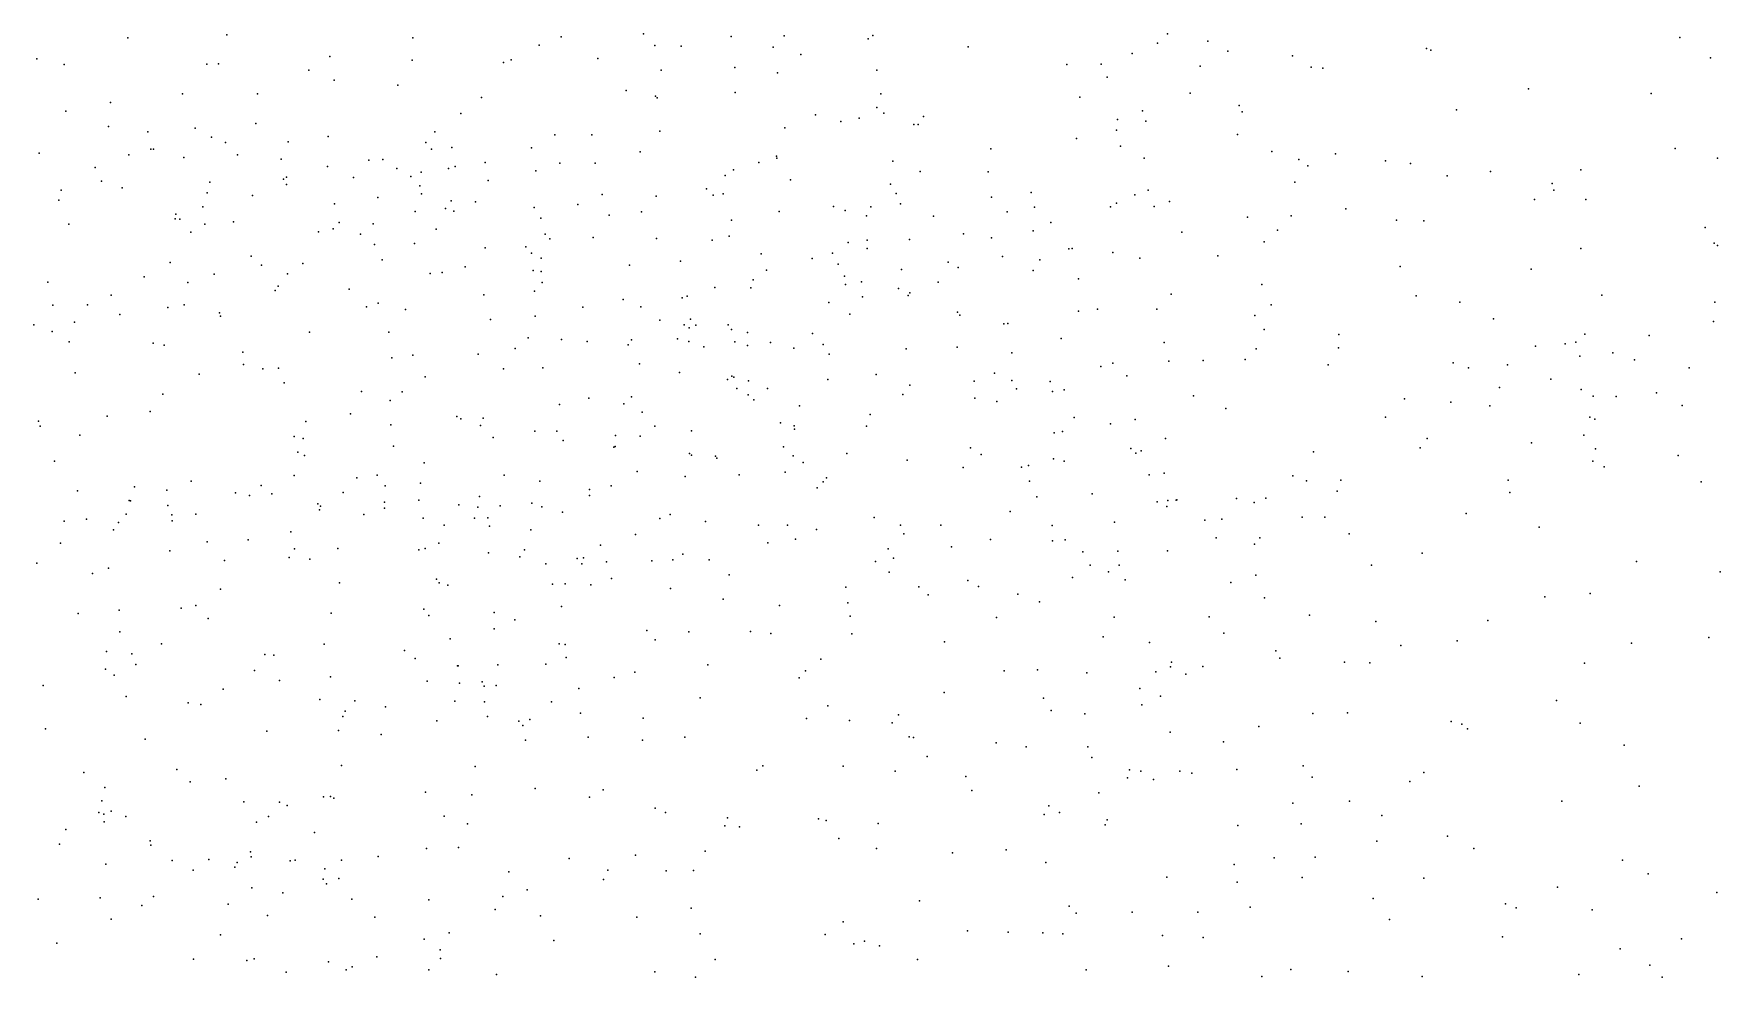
# Model space of a CAD drawing. Header units: metres. Extents: x -23.9 to 23.9, y -28.5 to 28.5.
# Drawn here: x -8.969 to -7.476, y 7.564 to 8.4 of the extents above; entities that cross this region are included whole.
import ezdxf

# ---------------------------------------------------------------- set-up
doc = ezdxf.new("R2010")
doc.units = ezdxf.units.M

msp = doc.modelspace()

# ---------------------------------------------------------------- linework, layer by layer
for p in [(-8.8854, 8.3963, 18.7267), (-8.7978, 8.3988, 18.7444), (-8.633, 8.3962, 20.8648), (-8.5212, 8.3896, 22.6907), (-8.5018, 8.3971, 8.0175), (-8.4291, 8.3999, -8.3567), (-8.4189, 8.3894, 23.4889), (-8.3958, 8.3889, 23.3804), (-8.3514, 8.3973, 15.5457), (-8.3144, 8.3879, 23.7624), (-8.3044, 8.398, 19.5508), (-8.2302, 8.3954, 22.7432), (-8.2261, 8.3983, 20.9344), (-8.1418, 8.3883, 15.5408), (-7.9742, 8.3914, 24.7911), (-7.9654, 8.3998, 21.5987), (-7.9297, 8.3933, 24.5011), (-7.5119, 8.3966, 16.653), (-8.9659, 8.3775, -8.3578), (-8.9418, 8.3726, 22.5476), (-8.8154, 8.373, 15.8909), (-8.805, 8.3731, 12.4092), (-8.7066, 8.3798, -14.7756), (-8.6338, 8.3766, -4.5619), (-8.5528, 8.3745, 16.8428), (-8.5462, 8.3769, 15.6198), (-8.4695, 8.3779, -6.9671), (-8.2898, 8.3816, 23.2673), (-8.0545, 8.3725, 21.1691), (-8.0239, 8.373, 16.882), (-7.9966, 8.3824, 21.4436), (-7.9119, 8.3845, 21.6735), (-7.8548, 8.3803, 25.4211), (-7.7362, 8.3869, 10.5992), (-7.7324, 8.3852, 16.8401), (-7.4848, 8.3785, 22.2982), (-8.7253, 8.3675, 7.6866), (-8.7026, 8.3587, 20.9131), (-8.4135, 8.3676, 20.8868), (-8.3481, 8.3701, 19.6902), (-8.3105, 8.3652, 14.8207), (-8.2226, 8.3675, 16.8916), (-8.0186, 8.3613, 21.3523), (-7.9363, 8.371, 24.6023), (-7.8383, 8.3703, 21.9162), (-7.8279, 8.3693, 22.1913), (-8.837, 8.3467, 21.0067), (-8.7707, 8.3467, 16.9621), (-8.6463, 8.3542, 16.8916), (-8.5725, 8.3433, 18.8575), (-8.4443, 8.3496, 15.5848), (-8.4185, 8.3446, 22.6779), (-8.417, 8.3431, 19.0185), (-8.3479, 8.3479, 23.6517), (-8.2189, 8.3466, 15.5428), (-8.0429, 8.3436, 24.1506), (-7.9452, 8.3472, 25.2382), (-7.6459, 8.351, 15.8675), (-7.5374, 8.3469, 16.741), (-8.9403, 8.3314, 21.1619), (-8.9008, 8.3389, 20.1639), (-8.5907, 8.3291, 20.9186), (-8.2767, 8.3281, 23.3622), (-8.2226, 8.3345, 23.0748), (-8.2164, 8.3296, 23.2081), (-7.9876, 8.3316, 24.2179), (-7.9019, 8.3363, 24.408), (-7.8993, 8.3308, 24.307), (-7.7095, 8.3325, 22.3239), (-8.9023, 8.3176, 1.4956), (-8.8676, 8.313, 16.9588), (-8.8258, 8.3162, 20.1282), (-8.772, 8.3203, 22.6367), (-8.6136, 8.313, 16.8015), (-8.4145, 8.3137, 16.8379), (-8.3041, 8.3166, 19.3013), (-8.2544, 8.3221, 21.012), (-8.2381, 8.325, 22.9778), (-8.1898, 8.3195, 2.8641), (-8.186, 8.3195, 23.2909), (-8.1814, 8.3265, 22.7269), (-8.0106, 8.3144, 21.5101), (-8.0097, 8.324, 24.932), (-7.9846, 8.3225, 15.5986), (-8.8114, 8.3084, 18.744), (-8.7989, 8.3035, 24.4287), (-8.7434, 8.3042, 20.0543), (-8.7082, 8.309, 15.7768), (-8.6217, 8.3036, -5.4681), (-8.5987, 8.299, 25.1929), (-8.5282, 8.2988, 25.1214), (-8.5074, 8.3102, 18.9131), (-8.4747, 8.3104, 20.9365), (-8.1216, 8.298, -6.2079), (-8.0458, 8.3072, 21.4136), (-8.0069, 8.3004, 25.0749), (-7.9035, 8.3105, 16.9289), (-7.5161, 8.2981, 15.9501), (-8.9637, 8.2942, 16.0652), (-8.8845, 8.2927, 24.358), (-8.8649, 8.2976, 24.4842), (-8.8625, 8.2977, 21.1093), (-8.8358, 8.2904, 24.2884), (-8.7884, 8.2927, 24.5546), (-8.7495, 8.2889, 24.3484), (-8.6722, 8.288, 24.4617), (-8.6598, 8.2886, 2.6833), (-8.6165, 8.2975, 1.6908), (-8.5691, 8.2858, 25.3409), (-8.5032, 8.2851, 15.6324), (-8.4718, 8.2851, 25.3387), (-8.4319, 8.2954, 25.2071), (-8.327, 8.2859, 19.216), (-8.3114, 8.2915, 19.5567), (-8.311, 8.2896, 16.8805), (-8.2083, 8.2869, 23.9224), (-7.9859, 8.2897, 8.3806), (-7.873, 8.2956, 21.7929), (-7.8491, 8.2885, 22.2831), (-7.8168, 8.2936, 22.3763), (-7.7723, 8.2873, 15.7326), (-7.7503, 8.2848, -13.5174), (-7.4786, 8.2898, 22.3587), (-8.9142, 8.2815, 24.5766), (-8.9087, 8.2693, 21.2945), (-8.8129, 8.2683, -14.8771), (-8.7477, 8.271, 21.0556), (-8.745, 8.2727, 16.8439), (-8.7087, 8.2823, 24.6005), (-8.6856, 8.2726, 24.2769), (-8.6473, 8.2806, 25.3084), (-8.6348, 8.2735, 24.5453), (-8.6257, 8.2773, 25.0375), (-8.6015, 8.2806, -9.6512), (-8.5956, 8.2824, -5.1071), (-8.5665, 8.2698, 20.9928), (-8.5244, 8.2784, 25.008), (-8.3568, 8.2744, 25.1034), (-8.3493, 8.2792, 19.6633), (-8.299, 8.2705, 19.392), (-8.1842, 8.2778, 23.3847), (-8.1241, 8.2777, 21.3178), (-7.8526, 8.2683, 22.1028), (-7.8413, 8.2828, 21.977), (-7.7178, 8.2741, 25.4738), (-7.6796, 8.278, 16.8968), (-7.5996, 8.2792, 15.8635), (-8.9443, 8.2612, 16.9009), (-8.8903, 8.2635, 24.2242), (-8.815, 8.259, 15.9916), (-8.7751, 8.2565, 24.2019), (-8.7449, 8.2663, 15.8528), (-8.6641, 8.2549, 18.8065), (-8.6269, 8.2652, 24.3553), (-8.6256, 8.2581, 22.6687), (-8.4655, 8.2576, 18.9671), (-8.4177, 8.2559, 19.7827), (-8.3733, 8.2626, 22.6634), (-8.3674, 8.2569, 25.3856), (-8.3584, 8.2582, 25.0148), (-8.2106, 8.2667, 23.5404), (-8.2054, 8.2584, 22.8538), (-8.1212, 8.2552, 21.4052), (-8.0861, 8.2593, 15.5893), (-7.9941, 8.2573, 24.6243), (-7.9824, 8.2614, 21.5919), (-7.6406, 8.2531, 22.3691), (-7.6249, 8.2673, 25.5022), (-7.6235, 8.2613, -8.838), (-7.5952, 8.253, 2.108), (-8.9465, 8.2525, 21.4232), (-8.843, 8.2402, 24.7343), (-8.8191, 8.2465, 21.1668), (-8.7025, 8.2491, 25.3875), (-8.6312, 8.2425, 25.4466), (-8.6042, 8.2451, 24.9392), (-8.5992, 8.2518, 15.7086), (-8.5968, 8.2428, 24.2765), (-8.5776, 8.251, 19.951), (-8.5258, 8.2459, 25.4724), (-8.487, 8.2485, 24.9349), (-8.4595, 8.2392, 21.0417), (-8.4309, 8.2422, 25.4519), (-8.3089, 8.2423, 19.4852), (-8.261, 8.2469, 25.2309), (-8.2507, 8.2433, 23.7524), (-8.2317, 8.2385, 23.8491), (-8.2278, 8.2466, 15.5786), (-8.2016, 8.2491, 23.231), (-8.1724, 8.2383, 22.6057), (-8.1071, 8.2422, 23.3281), (-8.0829, 8.2464, 16.9569), (-8.0157, 8.2465, 24.2749), (-8.0106, 8.2498, 25.1493), (-7.9772, 8.2468, 16.9661), (-7.9637, 8.2512, 25.2522), (-7.8559, 8.2386, 15.6978), (-7.8076, 8.2449, 25.4115), (-8.9374, 8.2313, 16.1367), (-8.8433, 8.236, 22.5965), (-8.8392, 8.2357, 20.0815), (-8.8296, 8.2242, 16.8239), (-8.8173, 8.2311, 25.2775), (-8.7917, 8.2332, 25.0524), (-8.7165, 8.2243, 16.7133), (-8.7036, 8.227, 6.8409), (-8.6984, 8.2326, 24.9501), (-8.6681, 8.2315, -7.5908), (-8.6126, 8.2267, -2.2376), (-8.5198, 8.2364, 24.4402), (-8.3512, 8.2347, 15.5976), (-8.0843, 8.2252, 24.2217), (-8.0687, 8.2328, 24.814), (-7.9528, 8.2241, 7.016), (-7.8946, 8.2374, 25.3374), (-7.868, 8.226, 22.4262), (-7.7627, 8.2347, 16.9611), (-7.7386, 8.2343, 22.3967), (-7.4897, 8.2282, 25.5128), (-8.6795, 8.2225, 24.7284), (-8.667, 8.2133, 20.0062), (-8.6317, 8.2142, 24.1634), (-8.569, 8.2104, 21.0815), (-8.5332, 8.211, 24.6114), (-8.5161, 8.2223, 24.8603), (-8.5119, 8.2182, 16.7616), (-8.4737, 8.2195, -1.0277), (-8.4176, 8.2184, 19.0444), (-8.3683, 8.2169, 19.1252), (-8.3531, 8.2207, 24.9149), (-8.2479, 8.215, 23.0203), (-8.231, 8.217, 21.2477), (-8.231, 8.2098, 1.5892), (-8.1937, 8.2177, 25.1443), (-8.1458, 8.2227, 23.4979), (-8.1212, 8.2192, 22.7459), (-8.0526, 8.2093, -8.6459), (-8.0497, 8.2096, -9.2412), (-7.8799, 8.2157, 22.1909), (-7.5997, 8.2096, 16.9246), (-7.4817, 8.2144, 15.9139), (-7.4787, 8.2122, 22.4154), (-8.848, 8.1974, 24.8095), (-8.7761, 8.2028, 25.4374), (-8.767, 8.1949, 24.076), (-8.7306, 8.1965, 24.8245), (-8.6603, 8.1996, 25.5287), (-8.5869, 8.1934, 16.7043), (-8.528, 8.2055, 24.2459), (-8.5197, 8.2012, 15.6795), (-8.4415, 8.1948, 24.8291), (-8.3962, 8.1984, 21.1423), (-8.3248, 8.2049, 19.264), (-8.2799, 8.2008, 25.4485), (-8.2619, 8.2054, 23.1037), (-8.2569, 8.1959, 23.1937), (-8.1594, 8.1977, -1.5895), (-8.1114, 8.2026, 24.9839), (-8.0782, 8.1995, 22.5622), (-8.0138, 8.2062, 15.6294), (-7.9897, 8.201, 24.554), (-7.9207, 8.2033, 21.7029), (-7.7596, 8.1936, 2.5998), (-8.956, 8.1797, 16.7442), (-8.8709, 8.1847, 16.7302), (-8.8323, 8.1796, 24.949), (-8.8088, 8.1869, 16.094), (-8.744, 8.1872, 21.2545), (-8.6178, 8.1874, 21.1613), (-8.6072, 8.1885, 14.6721), (-8.5266, 8.1901, 22.6651), (-8.5197, 8.1894, 18.9278), (-8.5186, 8.1795, 24.7814), (-8.332, 8.182, 21.2392), (-8.3201, 8.1905, 19.3481), (-8.2513, 8.1852, 22.8824), (-8.2362, 8.1801, 23.6982), (-8.2006, 8.191, 23.5989), (-8.1684, 8.1799, 23.3608), (-8.1505, 8.1928, 25.2252), (-8.0842, 8.1903, 25.0962), (-8.0441, 8.1828, 21.5371), (-7.6435, 8.1914, 15.795), (-8.9001, 8.1684, 24.0397), (-8.7549, 8.1726, 15.9649), (-8.7522, 8.1762, 16.6451), (-8.6895, 8.1736, 18.8164), (-8.5703, 8.1686, 15.7388), (-8.5255, 8.172, 21.1746), (-8.4469, 8.1645, 24.5801), (-8.3947, 8.166, 25.5779), (-8.3905, 8.1675, 15.6498), (-8.3659, 8.175, 19.6444), (-8.334, 8.1748, 19.5417), (-8.2502, 8.1779, 22.6015), (-8.2353, 8.167, 16.9206), (-8.2035, 8.1741, 25.4254), (-8.1947, 8.168, 24.0862), (-8.1932, 8.1705, 24.8933), (-7.962, 8.1692, 25.2943), (-7.8819, 8.1779, 17.0011), (-7.7452, 8.1678, 22.4626), (-7.5811, 8.1682, 25.5188), (-8.9517, 8.1594, 18.7521), (-8.9209, 8.1599, 25.3075), (-8.8924, 8.1511, 25.4027), (-8.8499, 8.1575, 16.4026), (-8.8354, 8.1599, 25.4788), (-8.8041, 8.1526, 20.0375), (-8.8032, 8.1498, 16.2353), (-8.6741, 8.158, 22.6366), (-8.6637, 8.1613, 15.8334), (-8.6396, 8.1557, 16.6316), (-8.5248, 8.1497, 25.6284), (-8.4826, 8.1577, 19.8301), (-8.4314, 8.158, 16.7628), (-8.265, 8.1617, 23.2771), (-8.2465, 8.1516, 25.52), (-8.1512, 8.1534, 22.6816), (-8.149, 8.1506, 24.7822), (-8.044, 8.1541, -4.7925), (-8.0272, 8.1559, 25.2315), (-7.9748, 8.1558, 22.4965), (-7.888, 8.1504, 21.8479), (-7.8735, 8.1597, 22.5135), (-7.7067, 8.162, 25.4812), (-7.481, 8.1621, -5.066), (-8.9686, 8.142, 21.5191), (-8.9522, 8.1361, 25.0674), (-8.9324, 8.1443, 16.4685), (-8.7245, 8.1355, 21.3432), (-8.6545, 8.1355, 21.2831), (-8.5644, 8.1468, 19.9059), (-8.4146, 8.1462, 17.8498), (-8.3931, 8.1421, -14.0169), (-8.3885, 8.1393, 24.474), (-8.3873, 8.1471, 17.9434), (-8.3827, 8.1419, 19.1635), (-8.3542, 8.142, 17.7882), (-8.3512, 8.1378, 18.0193), (-8.3371, 8.1353, 21.3295), (-8.2795, 8.1345, 10.4402), (-8.1102, 8.1429, 21.4979), (-8.1067, 8.1432, 25.3258), (-7.8798, 8.1378, 22.0394), (-7.6769, 8.1475, 17.0201), (-7.5959, 8.1337, 17.5295), (-7.4822, 8.1451, 17.6488), (-8.9371, 8.1271, 24.8861), (-8.8628, 8.1259, 18.7761), (-8.8531, 8.1241, 23.9695), (-8.5425, 8.121, 17.7919), (-8.5311, 8.1305, 16.7001), (-8.5016, 8.1291, 17.9883), (-8.4789, 8.1272, 24.139), (-8.4425, 8.1244, 19.0638), (-8.4395, 8.1288, 25.6404), (-8.399, 8.1296, 24.7126), (-8.389, 8.1273, 16.8307), (-8.3757, 8.1227, 23.0054), (-8.3483, 8.1269, 22.9057), (-8.3371, 8.1239, 17.7059), (-8.3166, 8.1264, 24.7909), (-8.296, 8.1213, 22.8054), (-8.2701, 8.1246, 23.8206), (-8.1965, 8.1209, 17.9634), (-8.1514, 8.1222, 16.9771), (-8.0594, 8.13, 24.3049), (-7.9684, 8.1263, 22.3363), (-7.887, 8.1209, 21.9436), (-7.8141, 8.1216, 17.0131), (-7.8136, 8.1334, 25.4347), (-7.6397, 8.1233, 22.5042), (-7.6134, 8.1252, 17.6884), (-7.6039, 8.1266, 8.0978), (-7.5392, 8.1327, 17.4643), (-8.7837, 8.1178, 16.3274), (-8.783, 8.1069, 6.4113), (-8.6518, 8.1127, 25.6534), (-8.6331, 8.1151, 18.8761), (-8.5754, 8.116, 22.6335), (-8.5182, 8.1039, 24.0635), (-8.4327, 8.1076, 17.6675), (-8.2646, 8.116, 18.067), (-8.103, 8.1174, 15.6658), (-8.0243, 8.1051, 14.8648), (-8.0136, 8.108, 24.5332), (-7.9642, 8.1099, 15.6642), (-7.9338, 8.1105, 21.7637), (-7.8966, 8.1113, 25.3847), (-7.8233, 8.1065, 1.8367), (-7.7125, 8.1085, 15.7358), (-7.699, 8.104, 17.5527), (-7.6646, 8.1065, 17.47), (-7.6004, 8.1142, 15.7843), (-7.5714, 8.1174, -6.9857), (-7.5521, 8.111, 17.0706), (-7.5038, 8.1039, -18.1308), (-8.932, 8.0996, 20.0399), (-8.8222, 8.0985, 21.4328), (-8.7659, 8.1031, 22.582), (-8.7521, 8.1037, 16.1043), (-8.747, 8.0907, 25.6368), (-8.6221, 8.096, 17.9554), (-8.5529, 8.1032, 18.0602), (-8.3971, 8.0999, 23.1297), (-8.3548, 8.0935, 17.6133), (-8.3509, 8.0967, 24.5406), (-8.349, 8.0956, 24.331), (-8.3362, 8.0925, 15.6896), (-8.266, 8.0935, 23.6893), (-8.223, 8.0982, 17.6708), (-8.1364, 8.0921, 24.7038), (-8.1183, 8.0993, 17.8611), (-8.1031, 8.0929, 25.446), (-8.0693, 8.0919, 17.0171), (-8.0013, 8.097, 24.3781), (-7.6261, 8.094, 17.37), (-8.8543, 8.0808, 22.529), (-8.6786, 8.0831, 15.9545), (-8.6532, 8.0751, 22.6095), (-8.6426, 8.0827, 17.7684), (-8.4773, 8.077, 19.7743), (-8.4397, 8.0782, 18.187), (-8.3465, 8.0856, 23.3178), (-8.3363, 8.0801, 24.6396), (-8.3313, 8.0757, 16.8908), (-8.3192, 8.0856, 18.1707), (-8.1995, 8.0804, 25.581), (-8.1933, 8.0886, 22.5749), (-8.1357, 8.077, 17.697), (-8.1163, 8.0742, 18.0652), (-8.0989, 8.0854, 17.9718), (-8.0672, 8.083, 24.6025), (-8.0569, 8.0846, 21.578), (-7.9423, 8.0791, 22.22), (-7.7557, 8.0766, 17.4921), (-7.6717, 8.0866, 17.7701), (-7.5994, 8.0849, 25.5463), (-7.5888, 8.079, 17.8588), (-7.5683, 8.0786, 17.2978), (-7.5325, 8.0817, 17.1486), (-8.9037, 8.0612, 23.9161), (-8.8656, 8.0653, -6.4596), (-8.6883, 8.0632, 18.0037), (-8.5943, 8.061, 18.1344), (-8.5709, 8.0594, 23.9732), (-8.5034, 8.0714, 25.7103), (-8.4465, 8.0721, 17.5761), (-8.4302, 8.0646, 19.1271), (-8.2909, 8.0703, 22.6305), (-8.2284, 8.0627, 17.5759), (-8.048, 8.06, 17.7904), (-7.9138, 8.0681, 21.8784), (-7.7725, 8.0603, 17.7319), (-7.7147, 8.0735, 22.5618), (-7.6801, 8.0704, 17.0625), (-7.5915, 8.0603, 17.2082), (-7.51, 8.0706, 17.9006), (-8.9645, 8.0567, 25.4923), (-8.963, 8.0524, 17.5054), (-8.9279, 8.0442, 22.4515), (-8.7278, 8.0565, 16.248), (-8.6527, 8.0536, 15.9513), (-8.5908, 8.0588, 18.9345), (-8.5734, 8.053, 15.857), (-8.5251, 8.0479, 22.6108), (-8.5056, 8.0479, 16.7134), (-8.4191, 8.0522, 23.235), (-8.3865, 8.0481, 24.1263), (-8.3078, 8.0552, 17.5486), (-8.2956, 8.0525, 23.4421), (-8.2955, 8.0496, 24.1369), (-8.2318, 8.0522, 24.7465), (-8.0655, 8.0463, 7.3298), (-8.0582, 8.0475, 15.6946), (-8.0157, 8.0543, 21.6495), (-7.994, 8.0582, 22.5203), (-7.597, 8.0444, 22.56), (-7.5871, 8.0586, 10.6402), (-8.738, 8.0432, 17.9034), (-8.7348, 8.0293, 19.952), (-8.7301, 8.0415, 21.4062), (-8.6502, 8.0346, 16.4621), (-8.562, 8.0423, 17.564), (-8.5001, 8.0397, 18.2343), (-8.4553, 8.0337, 15.7814), (-8.4541, 8.0343, -5.294), (-8.4538, 8.044, 23.0751), (-8.4321, 8.0434, 7.7525), (-8.305, 8.0341, 24.2807), (-8.1396, 8.0332, 18.191), (-7.9977, 8.0326, 22.3081), (-7.9886, 8.0305, 17.9018), (-7.967, 8.0413, 25.4137), (-7.8362, 8.0295, 17.6371), (-7.7418, 8.033, 17.8375), (-7.7357, 8.0414, 17.3417), (-7.6433, 8.0375, 15.7425), (-7.5865, 8.0323, -9.5694), (-8.9502, 8.0212, 21.5339), (-8.7289, 8.0262, 18.8727), (-8.6232, 8.0197, 2.4483), (-8.3882, 8.028, 19.4617), (-8.3866, 8.0267, 19.3741), (-8.3654, 8.0256, 22.7404), (-8.3641, 8.024, 17.4922), (-8.2965, 8.0261, 24.5645), (-8.2878, 8.02, 23.8928), (-8.2491, 8.028, 17.0038), (-8.1956, 8.0221, 15.6959), (-8.1461, 8.0157, 21.5067), (-8.1301, 8.0273, 25.5693), (-8.0946, 8.0161, 22.4956), (-8.0882, 8.0174, 17.5955), (-8.0661, 8.0233, 22.4019), (-8.0567, 8.0213, 18.1292), (-7.9935, 8.0283, 17.039), (-7.5889, 8.0213, -15.5201), (-7.5788, 8.0164, 17.9648), (-7.5135, 8.0263, 25.5668), (-8.8292, 8.0037, 7.4755), (-8.7673, 7.9999, 22.5192), (-8.7381, 8.0085, 18.0757), (-8.6826, 8.0066, 22.5587), (-8.6648, 8.0089, 17.5826), (-8.6577, 7.9995, 16.1182), (-8.6264, 8.0019, 19.8684), (-8.5523, 8.009, 16.6467), (-8.5209, 8.0037, 19.7641), (-8.4575, 7.9995, -2.0394), (-8.4346, 8.0123, 22.8595), (-8.3921, 8.0076, 16.9126), (-8.3443, 8.0093, 21.3854), (-8.3036, 8.0115, -15.3833), (-8.2701, 8.0031, 18.2919), (-8.2672, 8.0066, 24.4079), (-8.0874, 8.0036, 17.0282), (-7.9816, 8.0091, 24.4194), (-7.9682, 8.0107, 22.1741), (-7.8543, 8.0082, 25.4458), (-7.8423, 8.0038, 17.7525), (-7.8119, 8.0044, 17.3618), (-7.6638, 8.0046, 17.9442), (-7.4932, 8.003, 18.002), (-8.9299, 7.9951, 18.7948), (-8.8842, 7.9864, 17.6905), (-8.8829, 7.9861, -7.8214), (-8.8793, 7.9987, 25.6381), (-8.8507, 7.9957, 22.4731), (-8.79, 7.9934, 17.777), (-8.7776, 7.9909, 10.1687), (-8.758, 7.9925, 17.1374), (-8.6948, 7.9937, 17.0622), (-8.6582, 7.9851, 16.2596), (-8.6278, 7.9868, 1.8457), (-8.5741, 7.99, 17.4862), (-8.4769, 7.9963, 23.145), (-8.4767, 7.991, 19.1425), (-8.2753, 7.9978, 23.5184), (-8.0809, 7.9897, 24.3446), (-8.0319, 7.9924, 25.4933), (-7.9746, 7.9853, 21.7712), (-7.965, 7.9865, 18.0573), (-7.9577, 7.9869, 22.032), (-7.9571, 7.9872, 22.4895), (-7.9044, 7.9883, 17.5941), (-7.8887, 7.9848, 17.8946), (-7.8784, 7.9886, 17.449), (-7.8152, 7.9947, 17.0647), (-7.6624, 7.9936, 22.5274), (-8.9219, 7.9698, 20.053), (-8.8869, 7.9743, 17.4032), (-8.8499, 7.982, 18.8451), (-8.8463, 7.9737, 17.1979), (-8.8251, 7.9743, 17.959), (-8.7171, 7.9834, 18.1713), (-8.7156, 7.9781, 17.2876), (-8.7147, 7.9814, 16.9732), (-8.6766, 7.9741, 23.8667), (-8.6581, 7.9796, 25.759), (-8.6241, 7.9708, 16.9478), (-8.5924, 7.9827, 19.0023), (-8.5786, 7.9708, 17.3423), (-8.5755, 7.9807, 18.2839), (-8.5669, 7.9711, 15.9803), (-8.5558, 7.9818, 17.1916), (-8.5279, 7.984, 17.107), (-8.519, 7.981, 25.7766), (-8.5006, 7.9761, 16.7903), (-8.4146, 7.9704, 18.349), (-8.4053, 7.9741, 17.3864), (-8.2248, 7.9713, 25.7), (-8.1046, 7.9766, 18.2507), (-7.966, 7.9811, 21.917), (-7.9173, 7.97, 17.975), (-7.8463, 7.9718, 15.2), (-7.8262, 7.9718, -5.0077), (-7.701, 7.9751, 17.0973), (-8.9416, 7.9681, 23.8565), (-8.8979, 7.9604, 17.5406), (-8.8936, 7.9671, 17.0899), (-8.8461, 7.9684, 17.0069), (-8.741, 7.9586, 17.5858), (-8.6053, 7.9646, 16.058), (-8.5654, 7.9636, -7.3729), (-8.5287, 7.9606, 17.4201), (-8.4361, 7.9563, 19.3715), (-8.3741, 7.968, 22.672), (-8.3272, 7.9647, 17.0502), (-8.3015, 7.9645, 23.8199), (-8.2758, 7.9608, -1.147), (-8.2017, 7.9646, 22.4557), (-8.1986, 7.957, 21.4506), (-8.166, 7.9647, 24.5512), (-8.0674, 7.9642, 24.5653), (-8.0121, 7.9672, 21.6892), (-7.9323, 7.969, 22.4109), (-7.8047, 7.957, 15.6858), (-7.6365, 7.963, 25.5541), (-8.9449, 7.9487, -14.9247), (-8.8483, 7.942, 23.8248), (-8.8151, 7.95, 17.3343), (-8.7788, 7.9515, 21.4047), (-8.7379, 7.9436, 17.3785), (-8.6994, 7.9439, 17.4895), (-8.6279, 7.9428, 16.8035), (-8.6222, 7.9439, 17.4326), (-8.6101, 7.9487, 16.4768), (-8.5663, 7.9401, -9.5743), (-8.5342, 7.9429, 16.8989), (-8.4672, 7.9469, 22.7356), (-8.319, 7.9489, 15.7765), (-8.2945, 7.9522, 18.3619), (-8.2124, 7.9436, 24.4634), (-8.1564, 7.9453, 18.3247), (-8.1219, 7.952, 25.6363), (-8.067, 7.9509, 17.5093), (-8.056, 7.9515, 22.2794), (-8.0402, 7.9409, 15.6845), (-8.0094, 7.9416, 18.2177), (-7.9654, 7.9418, 17.4359), (-7.9224, 7.9533, 17.0556), (-7.8883, 7.9479, 2.3857), (-7.8837, 7.9534, 17.3632), (-7.74, 7.9398, 22.4772), (-8.9659, 7.9311, 17.0253), (-8.9024, 7.9265, 16.9292), (-8.7998, 7.9332, 25.7385), (-8.7425, 7.9361, 23.8306), (-8.7242, 7.9344, 18.9422), (-8.5384, 7.9367, 19.1023), (-8.5154, 7.9303, 22.9293), (-8.4877, 7.9351, 19.2101), (-8.4835, 7.9304, 23.9289), (-8.4822, 7.9356, 22.8448), (-8.4618, 7.9321, 15.9007), (-8.4216, 7.9329, 16.9726), (-8.4032, 7.934, 17.2037), (-8.3941, 7.9389, 17.1159), (-8.3708, 7.9339, 24.0258), (-8.2237, 7.9325, 24.6048), (-8.2077, 7.9353, 24.3023), (-8.0337, 7.9291, 24.3792), (-8.0082, 7.9293, 22.1028), (-7.7849, 7.9291, 7.8433), (-7.5503, 7.9326, 15.7808), (-8.9167, 7.9218, 22.3404), (-8.698, 7.9137, 21.3522), (-8.6121, 7.9169, 16.3583), (-8.6098, 7.9135, 16.7219), (-8.6021, 7.9114, 16.2159), (-8.5094, 7.9124, 23.2511), (-8.4982, 7.9128, 22.5245), (-8.4757, 7.9118, 19.4966), (-8.4573, 7.9173, 23.3703), (-8.3533, 7.9205, 23.5031), (-8.2116, 7.9231, -8.4127), (-8.1854, 7.9099, 15.9026), (-8.1419, 7.9155, 22.3596), (-8.1325, 7.9103, 24.484), (-8.0495, 7.9183, 17.0453), (-8.0175, 7.9233, 24.4852), (-8.0027, 7.9163, 22.0035), (-7.9094, 7.9138, 15.6697), (-7.8871, 7.9204, 18.0979), (-7.4762, 7.9233, 22.3605), (-8.8032, 7.908, 22.4339), (-8.4051, 7.9085, 22.5426), (-8.3584, 7.899, 18.4194), (-8.25, 7.9097, 17.3601), (-8.2483, 7.8958, 15.7581), (-8.1772, 7.9028, 25.7128), (-8.0977, 7.9036, 22.4493), (-8.0786, 7.8968, 17.4369), (-7.8794, 7.9003, 17.2579), (-7.6313, 7.9011, 18.0849), (-7.5912, 7.9042, 22.4538), (-8.9292, 7.8865, 20.1073), (-8.893, 7.8893, 18.0298), (-8.838, 7.8911, 19.9529), (-8.8251, 7.8935, 17.5915), (-8.8142, 7.8819, 18.2085), (-8.7054, 7.8868, 18.3124), (-8.6234, 7.8903, 19.0732), (-8.619, 7.8846, 19.7331), (-8.5611, 7.8872, 16.1082), (-8.543, 7.8808, 23.1529), (-8.5017, 7.8925, 18.4071), (-8.3086, 7.8935, 23.6111), (-8.2462, 7.8839, 21.3767), (-8.1168, 7.883, 18.3652), (-8.0124, 7.8832, -8.929), (-7.9286, 7.8833, 18.2048), (-7.8396, 7.885, 22.4328), (-7.6819, 7.8801, 22.4464), (-8.8924, 7.8703, 16.7959), (-8.5611, 7.8728, 19.6231), (-8.4262, 7.8712, 23.441), (-8.3888, 7.8701, 22.6333), (-8.3343, 7.8706, 21.3284), (-8.3164, 7.8687, 23.8896), (-8.2447, 7.8685, -5.892), (-8.0223, 7.8657, 18.3161), (-7.9154, 7.8691, 25.4442), (-7.7811, 7.8793, 18.05), (-7.4862, 7.865, 25.5766), (-8.9042, 7.8527, 20.1877), (-8.8819, 7.8507, 18.1269), (-8.8556, 7.8595, 18.9211), (-8.7642, 7.8501, 23.7917), (-8.7117, 7.8591, 19.7771), (-8.6405, 7.8535, 18.382), (-8.6002, 7.8641, 16.6499), (-8.5037, 7.8595, 21.2859), (-8.4982, 7.8588, 23.8834), (-8.4188, 7.8631, 23.9428), (-8.1626, 7.8612, 2.0307), (-7.9814, 7.8606, 21.7221), (-7.8695, 7.8533, 18.1489), (-7.7588, 7.858, 15.6941), (-7.709, 7.8622, 25.5279), (-7.5548, 7.86, 7.0332), (-8.905, 7.8372, 22.3462), (-8.8782, 7.8412, 25.7349), (-8.7731, 7.836, 18.2956), (-8.756, 7.8496, 19.0276), (-8.6311, 7.8466, 22.4845), (-8.5937, 7.8401, 16.2736), (-8.593, 7.8401, 16.5103), (-8.5579, 7.8409, 19.506), (-8.5154, 7.8414, 22.8179), (-8.4975, 7.8475, 25.8403), (-8.3722, 7.8408, 23.5291), (-8.2858, 7.8355, 18.4531), (-8.2722, 7.8459, 17.263), (-8.1098, 7.8357, 17.3686), (-8.0803, 7.8365, 25.671), (-7.9627, 7.8393, 15.6826), (-7.9619, 7.8433, 21.9653), (-7.9341, 7.8395, 17.0752), (-7.8658, 7.8468, 17.1907), (-7.8088, 7.8434, 17.1212), (-7.7864, 7.8426, 25.4943), (-7.5964, 7.8423, 15.757), (-8.9603, 7.8226, 18.8118), (-8.8974, 7.8318, 21.3912), (-8.7511, 7.8272, 19.9555), (-8.7059, 7.8303, 25.8213), (-8.6206, 7.8266, 19.2046), (-8.5918, 7.8247, 25.8437), (-8.5717, 7.8258, 23.0736), (-8.5699, 7.822, 16.1639), (-8.5594, 7.8227, 22.9365), (-8.455, 7.8296, 22.6999), (-8.4368, 7.8344, 15.9157), (-8.2912, 7.8294, 15.7976), (-8.0366, 7.8338, 22.1986), (-7.9757, 7.8347, 22.3923), (-7.9491, 7.8328, 21.8786), (-8.8869, 7.8128, 16.7112), (-8.832, 7.8072, 21.3337), (-8.8207, 7.8057, 20.1236), (-8.801, 7.8194, 16.6804), (-8.7154, 7.8101, 22.4467), (-8.6846, 7.8091, 16.6495), (-8.5961, 7.8088, 16.3982), (-8.5697, 7.8081, 23.8257), (-8.5104, 7.8082, 22.4932), (-8.4862, 7.82, 15.9906), (-8.3788, 7.8116, 25.839), (-8.1629, 7.8165, 22.4539), (-8.0751, 7.8114, 22.3443), (-7.9899, 7.82, 21.6129), (-7.988, 7.8056, 17.2928), (-7.9714, 7.8131, 25.5459), (-7.6212, 7.8092, 18.1535), (-8.6952, 7.7952, 19.1667), (-8.6929, 7.7998, 21.2697), (-8.6573, 7.8037, 19.6207), (-8.612, 7.7912, 19.4241), (-8.567, 7.7953, 23.2071), (-8.5393, 7.791, 23.2944), (-8.5297, 7.7926, 13.229), (-8.4849, 7.798, 18.4756), (-8.4293, 7.7938, -19.3119), (-8.2849, 7.7935, 23.7073), (-8.2658, 7.8046, 21.3103), (-8.2466, 7.7916, 22.4452), (-8.2034, 7.7966, 17.2362), (-8.0682, 7.8004, 15.699), (-8.0385, 7.7975, 21.4945), (-7.8368, 7.7979, 22.3979), (-7.8062, 7.7984, 18.1371), (-7.7142, 7.7908, -6.0587), (-8.9583, 7.7844, 20.3913), (-8.7624, 7.7821, 19.6868), (-8.699, 7.7827, 18.4016), (-8.6611, 7.7792, 23.7826), (-8.5358, 7.7872, 21.2343), (-8.4779, 7.7768, 23.864), (-8.3923, 7.777, 21.2445), (-8.209, 7.7896, -5.3342), (-8.1938, 7.7773, 18.4734), (-8.1902, 7.7765, 25.7745), (-7.9629, 7.7814, 22.0946), (-7.8846, 7.7862, 25.4835), (-7.7049, 7.7883, 15.7212), (-7.6999, 7.7843, 22.3856), (-7.6003, 7.7894, 25.5551), (-8.87, 7.7752, 19.0254), (-8.5335, 7.7742, 16.0844), (-8.43, 7.7743, 22.6317), (-8.1169, 7.7718, 17.0802), (-8.0903, 7.7682, 21.4025), (-8.0357, 7.7682, -19.5762), (-7.9157, 7.7727, 17.1665), (-7.5611, 7.7698, 15.792), (-8.9244, 7.7456, 16.6546), (-8.8421, 7.7482, 18.3113), (-8.6963, 7.7518, 19.5556), (-8.578, 7.7508, 16.2576), (-8.3288, 7.7475, 18.5129), (-8.3234, 7.7515, 15.8348), (-8.2524, 7.7512, 15.7852), (-8.2062, 7.7469, 12.6984), (-8.1781, 7.7598, 21.3295), (-8.0323, 7.7588, 14.8366), (-7.999, 7.7479, -1.3485), (-7.9888, 7.7469, 22.347), (-7.9545, 7.7468, 21.5863), (-7.9039, 7.7482, 21.7616), (-7.8452, 7.7516, 18.2221), (-7.7386, 7.7457, 25.4991), (-8.9056, 7.7323, 23.7591), (-8.8303, 7.7374, 20.3148), (-8.7987, 7.7399, 19.7757), (-8.525, 7.7315, 23.3704), (-8.1438, 7.7419, 17.1862), (-8.0007, 7.741, 18.3922), (-7.9777, 7.7395, 17.2275), (-7.9437, 7.745, 15.6955), (-7.8372, 7.7415, 15.7026), (-7.751, 7.7375, -6.7742), (-7.5481, 7.7334, 22.2598), (-8.9084, 7.7205, 21.3322), (-8.7828, 7.7195, 19.1421), (-8.7511, 7.7192, 16.5828), (-8.7443, 7.7165, 21.2462), (-8.7123, 7.7239, 19.47), (-8.7059, 7.7243, 19.2377), (-8.7029, 7.7229, 19.3303), (-8.6218, 7.7282, 22.4948), (-8.5809, 7.7258, 16.3866), (-8.4769, 7.7238, 22.6804), (-8.4648, 7.7301, 15.9969), (-8.1385, 7.7296, 17.2793), (-8.0702, 7.716, 22.3042), (-8.026, 7.7275, 17.0781), (-7.8543, 7.7185, 22.0778), (-7.8044, 7.7203, 22.3293), (-7.6165, 7.7202, 18.2033), (-8.9109, 7.7103, 15.827), (-8.9065, 7.7087, -0.8915), (-8.9063, 7.702, 20.4293), (-8.9002, 7.7113, 22.3901), (-8.887, 7.7065, 25.7688), (-8.7715, 7.7017, 22.4969), (-8.761, 7.7065, 20.2079), (-8.6054, 7.707, 16.4924), (-8.4188, 7.7139, 23.5242), (-8.4096, 7.7103, 25.8657), (-8.3547, 7.7055, 23.9002), (-8.2743, 7.7046, 23.7983), (-8.2673, 7.7031, 23.6767), (-8.0745, 7.7083, 25.7069), (-8.0609, 7.7102, 17.3131), (-8.0186, 7.7038, -5.6935), (-7.7757, 7.7076, 18.162), (-8.9402, 7.695, 18.8587), (-8.7201, 7.6925, 20.0626), (-8.5848, 7.7001, 22.9123), (-8.357, 7.6982, 14.6665), (-8.3441, 7.6974, 23.5927), (-8.2563, 7.6872, 13.434), (-8.2214, 7.7005, 25.809), (-8.0204, 7.6991, 21.4465), (-7.9031, 7.6986, 22.3173), (-7.8472, 7.7002, 21.9954), (-7.7175, 7.6891, 15.7463), (-8.9458, 7.682, 18.2375), (-8.8656, 7.685, 22.4665), (-8.865, 7.6813, 16.5823), (-8.7768, 7.6754, 19.7112), (-8.7762, 7.671, 18.3999), (-8.6639, 7.6711, 23.7653), (-8.621, 7.6783, 21.2006), (-8.5927, 7.6791, 23.1644), (-8.436, 7.6725, -1.8715), (-8.3744, 7.6759, 21.2062), (-8.2228, 7.6782, 18.5248), (-8.1555, 7.6744, 21.3091), (-8.1081, 7.6772, 15.7483), (-7.78, 7.6847, 22.1437), (-7.6943, 7.6782, 22.16), (-8.9049, 7.6645, 1.9204), (-8.8461, 7.6677, 23.7451), (-8.8276, 7.6592, 12.8829), (-8.8136, 7.6686, 19.0808), (-8.7907, 7.6617, 19.5024), (-8.7885, 7.6658, 20.3328), (-8.7416, 7.6673, 19.3874), (-8.7372, 7.6678, 25.8452), (-8.7109, 7.6603, 20.154), (-8.6964, 7.6679, 16.5391), (-8.5482, 7.6575, 23.3325), (-8.4947, 7.6695, 25.8799), (-8.4606, 7.6592, 18.5389), (-8.4089, 7.6586, 15.9611), (-8.3847, 7.6588, -18.362), (-8.0729, 7.6659, 21.3653), (-7.9063, 7.6641, 18.3541), (-7.8709, 7.67, 21.7895), (-7.8347, 7.6706, 25.4648), (-7.5628, 7.6679, 22.1972), (-8.7756, 7.6434, 19.6178), (-8.7125, 7.6512, 18.4528), (-8.7096, 7.6469, 21.2077), (-8.6985, 7.6517, 19.9252), (-8.532, 7.6417, 22.5318), (-8.4643, 7.6508, 16.0426), (-7.9658, 7.6528, 25.5901), (-7.9037, 7.6485, 21.6166), (-7.8463, 7.6525, 15.7329), (-7.7386, 7.6519, 25.4609), (-7.6202, 7.644, 22.0905), (-7.5399, 7.6557, 15.8528), (-8.9647, 7.6333, 23.7545), (-8.9099, 7.6345, 20.4935), (-8.873, 7.6277, 22.592), (-8.8627, 7.6359, 21.2699), (-8.7966, 7.629, -18.1029), (-8.7483, 7.639, 23.749), (-8.6872, 7.6335, -9.4421), (-8.6189, 7.6327, -14.1258), (-8.5535, 7.6357, 22.7827), (-8.1849, 7.6318, -9.1102), (-8.0524, 7.6271, 17.2221), (-7.8921, 7.6263, -13.5207), (-7.7833, 7.6341, -6.4277), (-7.6661, 7.6293, 15.7903), (-7.4793, 7.6393, 18.2492), (-8.9, 7.6157, 18.913), (-8.7616, 7.619, 19.2407), (-8.6667, 7.6176, 20.0394), (-8.5603, 7.6241, 7.6794), (-8.5203, 7.6187, 21.1691), (-8.4349, 7.6176, 23.5222), (-8.3867, 7.6253, 25.8728), (-8.2522, 7.6132, -0.7375), (-8.0463, 7.621, -18.9847), (-7.9966, 7.6219, 15.7451), (-7.9385, 7.6218, 8.3473), (-7.7688, 7.6155, 18.1934), (-7.6569, 7.6258, 25.4836), (-7.5897, 7.6239, 0.1031), (-8.8032, 7.6019, 20.4128), (-8.623, 7.598, 16.4553), (-8.601, 7.6035, 22.9712), (-8.5084, 7.5969, 23.4164), (-8.3788, 7.6026, 18.566), (-8.2683, 7.6021, 10.0306), (-8.1422, 7.6053, 15.7923), (-8.1062, 7.6043, 21.3168), (-8.0758, 7.6037, 25.7209), (-8.058, 7.6027, 18.488), (-7.9697, 7.6013, 21.4643), (-7.9337, 7.5994, 15.1289), (-7.6688, 7.5999, 21.9716), (-7.5104, 7.5984, 22.0711), (-8.9481, 7.5944, 25.7375), (-8.665, 7.5823, 25.8708), (-8.609, 7.5886, 23.0599), (-8.2429, 7.5939, 23.6884), (-8.2336, 7.5962, 15.8408), (-8.2203, 7.5921, 24.0105), (-7.5649, 7.5893, 21.9955), (-8.8273, 7.5802, 14.7763), (-8.7801, 7.5791, 19.4505), (-8.7736, 7.5807, 22.6671), (-8.7453, 7.5688, 19.3384), (-8.7079, 7.5779, 20.2743), (-8.6921, 7.5707, 23.7569), (-8.6867, 7.5735, 19.8094), (-8.6191, 7.5707, 21.1722), (-8.6086, 7.5809, 23.7814), (-8.5592, 7.5668, 25.881), (-8.4189, 7.5691, -7.3847), (-8.3657, 7.5799, 23.9098), (-8.1866, 7.5799, 18.5401), (-8.0372, 7.5709, 21.3695), (-7.9646, 7.5741, 15.5014), (-7.8563, 7.571, 18.3294), (-7.8056, 7.5692, 18.2573), (-7.6014, 7.5667, 15.86), (-7.5384, 7.5749, 18.2564), (-8.3829, 7.5642, 21.1769), (-7.8819, 7.5649, 21.625), (-7.7401, 7.5648, 21.9065), (-7.5275, 7.5642, 25.4756)]:
    msp.add_point(p)

doc.saveas('drawing.dxf')
